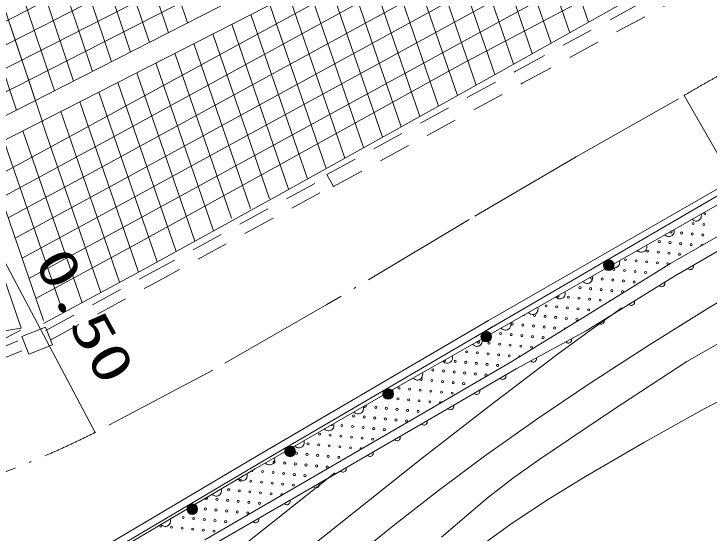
# Model space of a CAD drawing. Units: millimetres, scale not verified. Extents: x 29355 to 669355, y 24271 to 384271.
# Drawn here: x 496418 to 529013, y 267011 to 291360 of the extents above; entities that cross this region are included whole.
import ezdxf
from ezdxf.enums import TextEntityAlignment as Align

# ---------------------------------------------------------------- set-up
doc = ezdxf.new("R2010")
doc.units = ezdxf.units.MM
doc.header["$LTSCALE"] = 1000
for name, pattern in [('USER1', [2.5, 1.5, -1]), ('USER2', [2, 1.2, -0.8]), ('USER3', [7.000001, 5.508197, -0.688525, 0.114754, -0.688525])]:
    doc.linetypes.add(name, pattern=pattern)
for name, color, linetype, lineweight in [('S-SUV', 7, 'Continuous', 13), ('S-SUV-HICN', 1, 'Continuous', 13), ('S-SUV-LWCN', 7, 'Continuous', 13)]:
    doc.layers.add(name, color=color, linetype=linetype, lineweight=lineweight)
doc.styles.add('ＭＳ ゴシック', font='')
doc.styles.get('ＭＳ ゴシック').set_extended_font_data('MS Gothic')

# ---------------------------------------------------------------- blocks, each defined once
blk = doc.blocks.new('BUHIN9')
at = {"color": 7, "linetype": 'Continuous', "lineweight": 13}
for radius in [249, 220, 191, 161, 132, 97.5, 67.5, 38.8, 7.5]:
    blk.add_circle((8, 249), radius, dxfattribs=at)
blk = doc.blocks.new('BUHIN10')
at = {"color": 7, "linetype": 'Continuous', "lineweight": 13}
for radius in [249, 220, 191, 161, 132, 97.5, 67.5, 38.8, 7.5]:
    blk.add_circle((9, 249), radius, dxfattribs=at)
blk = doc.blocks.new('BUHIN16')
at = {"color": 7, "linetype": 'Continuous', "lineweight": 13}
for radius in [249, 220, 191, 161, 132, 97.5, 67.5, 38.8, 7.5]:
    blk.add_circle((9, 249), radius, dxfattribs=at)
blk = doc.blocks.new('BUHIN20')
at = {"color": 7, "linetype": 'Continuous', "lineweight": 13}
blk.add_lwpolyline([(-150, 6), (-136, 40), (-117, 69), (-87, 100), (-54, 117), (-18, 126), (28, 124), (63, 112), (95, 93), (123, 59), (140, 29), (150, -6)], dxfattribs=at)
blk = doc.blocks.new('BUHIN21')
at = {"color": 7, "linetype": 'Continuous', "lineweight": 13}
blk.add_lwpolyline([(-150, 6), (-137, 40), (-117, 68), (-88, 100), (-54, 117), (-18, 126), (28, 124), (63, 112), (95, 93), (123, 59), (140, 29), (150, -6)], dxfattribs=at)
blk = doc.blocks.new('BUHIN22')
at = {"color": 7, "linetype": 'Continuous', "lineweight": 13}
blk.add_lwpolyline([(-150, 6), (-137, 40), (-117, 68), (-88, 100), (-54, 117), (-18, 126), (28, 124), (63, 112), (95, 93), (123, 59), (140, 29), (150, -6)], dxfattribs=at)
blk = doc.blocks.new('BUHIN23')
at = {"color": 7, "linetype": 'Continuous', "lineweight": 13}
blk.add_lwpolyline([(-150, 10), (-135, 43), (-116, 71), (-85, 103), (-51, 118), (-15, 126), (31, 123), (66, 111), (98, 91), (125, 56), (141, 25), (150, -10)], dxfattribs=at)
blk = doc.blocks.new('BUHIN24')
at = {"color": 7, "linetype": 'Continuous', "lineweight": 13}
blk.add_lwpolyline([(-150, 2), (-138, 36), (-119, 65), (-90, 98), (-57, 115), (-22, 126), (25, 125), (60, 114), (93, 96), (122, 62), (139, 33), (150, -2)], dxfattribs=at)
blk = doc.blocks.new('BUHIN25')
at = {"color": 7, "linetype": 'Continuous', "lineweight": 13}
blk.add_lwpolyline([(-150, 6), (-136, 40), (-117, 69), (-87, 101), (-53, 117), (-18, 126), (29, 124), (63, 112), (96, 93), (123, 58), (140, 28), (150, -6)], dxfattribs=at)
blk = doc.blocks.new('BUHIN32')
at = {"color": 7, "linetype": 'Continuous', "lineweight": 13}
blk.add_lwpolyline([(-250, 8), (-228, 65), (-197, 112), (-147, 166), (-92, 194), (-32, 210), (45, 207), (103, 188), (157, 156), (204, 100), (233, 50), (250, -8)], dxfattribs=at)
blk = doc.blocks.new('BUHIN33')
at = {"color": 7, "linetype": 'Continuous', "lineweight": 13}
blk.add_lwpolyline([(-250, 11), (-227, 68), (-195, 115), (-145, 168), (-89, 195), (-29, 210), (48, 207), (106, 187), (159, 154), (206, 97), (234, 47), (250, -11)], dxfattribs=at)
blk = doc.blocks.new('BUHIN34')
at = {"color": 7, "linetype": 'Continuous', "lineweight": 13}
blk.add_lwpolyline([(-250, 13), (-227, 69), (-194, 116), (-144, 169), (-88, 196), (-28, 210), (49, 207), (107, 186), (161, 153), (206, 96), (234, 46), (250, -13)], dxfattribs=at)
blk = doc.blocks.new('BUHIN35')
at = {"color": 7, "linetype": 'Continuous', "lineweight": 13}
blk.add_lwpolyline([(-250, 11), (-227, 68), (-195, 115), (-145, 168), (-89, 196), (-29, 210), (48, 207), (106, 187), (160, 154), (206, 97), (234, 47), (250, -11)], dxfattribs=at)

msp = doc.modelspace()

# ---------------------------------------------------------------- linework, layer by layer
at = {"layer": 'S-SUV'}
for p, q in [((493484, 289721), (524631, 305627)), ((493798, 288772), (524945, 304677)), ((500225, 271727), (483341, 303615)), ((494111, 287822), (525259, 303728)), ((494425, 286873), (525572, 302778)), ((494739, 285923), (525886, 301829)), ((495060, 284964), (524106, 299797)), ((499967, 286108), (524408, 299477)), ((500292, 285163), (525105, 298735)), ((504550, 290933), (501928, 298806)), ((503660, 290479), (501038, 298350)), ((500617, 284217), (525802, 297993)), ((523357, 290972), (520887, 298153)), ((502769, 290024), (500149, 297893)), ((522479, 290479), (519997, 297698)), ((501879, 289570), (499259, 297437)), ((500989, 289115), (498369, 296980)), ((500941, 283271), (526499, 297250)), ((521601, 289987), (519106, 297244)), ((520724, 289495), (518215, 296789)), ((500098, 288660), (497480, 296523)), ((501266, 282325), (527196, 296508)), ((519846, 289002), (517325, 296334)), ((499208, 288206), (496590, 296067)), ((501591, 281379), (527894, 295766)), ((518968, 288510), (516434, 295879)), ((498318, 287751), (495700, 295610)), ((518090, 288018), (515544, 295424)), ((497427, 287296), (494811, 295154)), ((497760, 286297), (494811, 295154)), ((496537, 286842), (493921, 294697)), ((517212, 287529), (514653, 294970)), ((517371, 288990), (528663, 294948)), ((516333, 287040), (513762, 294515)), ((515453, 286552), (512872, 294060)), ((517958, 287943), (528791, 294020)), ((514574, 286064), (511981, 293605)), ((513695, 285576), (511091, 293151)), ((512816, 285087), (510200, 292696)), ((511937, 284599), (509309, 292241)), ((511058, 284111), (508419, 291786)), ((510179, 283623), (507528, 291331)), ((509295, 283148), (506638, 290877)), ((508404, 282693), (505747, 290422)), ((507514, 282239), (504856, 289967)), ((506623, 281784), (503966, 289512)), ((505780, 281193), (503075, 289058)), ((508206, 283899), (517371, 288990)), ((504899, 280708), (502185, 288603)), ((504019, 280223), (501294, 288148)), ((508788, 282850), (517958, 287943)), ((503139, 279738), (500403, 287693)), ((527850, 287539), (538214, 269302)), ((502258, 279254), (499513, 287238)), ((501376, 278775), (498622, 286784)), ((500494, 278295), (497732, 286329)), ((495500, 283681), (499967, 286108)), ((499612, 277816), (496841, 285874)), ((498730, 277336), (495950, 285419)), ((495825, 282735), (500292, 285163)), ((532551, 284975), (518670, 276974)), ((497799, 276986), (495141, 284715)), ((496758, 276629), (494098, 284367)), ((496150, 281789), (500617, 284217)), ((501909, 280430), (508206, 283899)), ((496474, 280843), (500941, 283271)), ((533472, 283260), (527198, 279647)), ((502488, 279379), (508788, 282850)), ((530012, 282759), (518848, 276381)), ((533772, 282740), (527497, 279127)), ((496799, 279897), (501266, 282325)), ((497124, 278952), (501591, 281379)), ((497448, 278006), (501915, 280433)), ((497804, 276833), (502488, 279379)), ((527198, 279647), (522932, 277015)), ((527513, 279136), (523248, 276504)), ((507859, 270656), (518670, 276974)), ((522932, 277015), (519762, 275053)), ((487630, 275158), (496758, 276629)), ((495848, 276053), (496727, 276532)), ((497899, 276666), (496794, 276233)), ((498225, 275835), (497899, 276666)), ((518438, 276441), (518006, 276189)), ((518438, 276441), (518870, 276693)), ((523248, 276504), (519963, 274707)), ((496794, 276233), (497120, 275402)), ((518848, 276381), (514656, 274009)), ((497120, 275402), (498225, 275835)), ((519762, 275053), (516093, 272919)), ((519963, 274707), (516294, 272573)), ((514656, 274009), (507723, 270025)), ((516093, 272919), (509765, 269244)), ((516294, 272573), (509966, 268898)), ((497637, 264607), (507859, 270656)), ((507723, 270025), (501732, 266476)), ((509765, 269244), (505363, 266697)), ((509966, 268898), (505561, 266349))]:
    msp.add_line(p, q, dxfattribs=at)
at = {"layer": 'S-SUV', "linetype": 'USER1'}
for p, q in [((519976, 288691), (528955, 293580)), ((520287, 288120), (529265, 293009)), ((511096, 283833), (519975, 288690)), ((511408, 283263), (520287, 288120)), ((502624, 279097), (511126, 283743)), ((502863, 278658), (511365, 283305)), ((497910, 276505), (502624, 279097)), ((498150, 276067), (502863, 278658)), ((495215, 275452), (496812, 276116)), ((495407, 274990), (497004, 275654))]:
    msp.add_line(p, q, dxfattribs=at)
at = {"layer": 'S-SUV', "linetype": 'USER3'}
for p, q in [((522788, 284662), (527850, 287539)), ((522788, 284662), (517766, 281717)), ((517766, 281717), (511086, 277724)), ((511086, 277724), (505743, 274649)), ((505743, 274649), (500147, 271687))]:
    msp.add_line(p, q, dxfattribs=at)
at = {"layer": 'S-SUV', "linetype": 'USER2'}
for q in [(511096, 283833), (511365, 283305)]:
    msp.add_line((511408, 283263), q, dxfattribs=at)
at = {"layer": 'S-SUV'}
for points in [[(535772, 286284), (532214, 284474), (518438, 276441)], [(490840, 260310), (497786, 264289), (508096, 270387), (518438, 276441)]]:
    msp.add_lwpolyline(points, dxfattribs=at)
for centre in [(528814, 281985), (528269, 281534), (528767, 281487), (527724, 281084), (528222, 281037), (528720, 280989), (526681, 280681), (527179, 280634), (527677, 280586), (528174, 280539), (526136, 280231), (526634, 280183), (527131, 280136), (527629, 280088), (525093, 279828), (525591, 279780), (526088, 279733), (526586, 279686), (527084, 279638), (524548, 279378), (525046, 279330), (523505, 278975), (525543, 279283), (526041, 279235), (524003, 278927), (524500, 278880), (524998, 278832), (525496, 278785), (522960, 278524), (523457, 278477), (523955, 278430), (524453, 278382), (524951, 278335), (522415, 278074), (522912, 278027), (521372, 277671), (523410, 277979), (523908, 277932), (521869, 277624), (522367, 277576), (522865, 277529), (523363, 277481), (520826, 277221), (521324, 277174), (521822, 277126), (522320, 277079), (522817, 277031), (519783, 276818), (520281, 276771), (520779, 276723), (519238, 276368), (521277, 276676), (521774, 276628), (519736, 276320), (520234, 276273), (520732, 276225), (521229, 276178), (518693, 275917), (519191, 275870), (519689, 275823), (520186, 275775), (520684, 275728), (517650, 275515), (518148, 275467), (518646, 275420), (517105, 275064), (519143, 275372), (519641, 275325), (517603, 275017), (518101, 274969), (518598, 274922), (519096, 274875), (516062, 274661), (516560, 274614), (517058, 274567), (517555, 274519), (518053, 274472), (518551, 274424), (515517, 274211), (516015, 274164), (516512, 274116), (514474, 273808), (514972, 273761), (517010, 274069), (517508, 274021), (515469, 273713), (515967, 273666), (516465, 273618), (516963, 273571), (513929, 273358), (514427, 273310), (514924, 273263), (515422, 273216), (515920, 273168), (513384, 272908), (513881, 272860), (514379, 272813), (512341, 272505), (512838, 272457), (514877, 272765), (515375, 272718), (513336, 272410), (513834, 272362), (514332, 272315), (514829, 272268), (511796, 272054), (512293, 272007), (512791, 271960), (513289, 271912), (513786, 271865), (510753, 271652), (511250, 271604), (511748, 271557), (512246, 271509), (510207, 271201), (510705, 271154), (512744, 271462), (513241, 271414), (511203, 271106), (511701, 271059), (512198, 271012), (509662, 270751), (510160, 270704), (510658, 270656), (511155, 270609), (511653, 270561), (508619, 270348), (509117, 270301), (509615, 270253), (510113, 270206), (508074, 269898), (508572, 269850), (510610, 270158), (511108, 270111), (509070, 269803), (509567, 269755), (510065, 269708), (507031, 269495), (507529, 269447), (508027, 269400), (508524, 269353), (509022, 269305), (509520, 269258), (506486, 269045), (506984, 268997), (507481, 268950), (507979, 268902), (505941, 268594), (506439, 268547), (508477, 268855), (506936, 268499), (507434, 268452), (507932, 268405), (504898, 268191), (505396, 268144), (505893, 268097), (506391, 268049), (506889, 268002), (507387, 267954), (504353, 267741), (504850, 267694), (505348, 267646), (505846, 267599), (503310, 267338), (503808, 267291), (504305, 267243), (506344, 267551), (504803, 267196), (505301, 267149), (505798, 267101)]:
    msp.add_circle(centre, 49.8, dxfattribs=at)
at = {"layer": 'S-SUV', "linetype": 'USER3'}
for centre, radius, start, end in [((560964, 231606), 65000, 103.68817, 120.62717), ((480082, 311968), 45000, 239.8077, 296.5904)]:
    msp.add_arc(centre, radius, start, end, dxfattribs=at)
at = {"layer": 'S-SUV'}
for centre, start, end in [((527226, 281131), 157.6505, 81.9276), ((528672, 280491), 34.2271, 205.6438), ((525638, 280278), 220.5282, 19.0499), ((526539, 279188), 94.7976, 148.5598), ((521917, 278122), 193.9403, 45.6378), ((524406, 277884), 73.7541, 169.6033), ((520329, 277268), 254.4359, 345.1421), ((522272, 276581), 57.188, 186.3041), ((518195, 275965), 155.3579, 83.6452), ((516607, 275112), 208.5601, 30.4429), ((520139, 275277), 40.2935, 203.1986), ((515019, 274259), 260.5454, 338.4576), ((518006, 273974), 115.7735, 124.5946), ((516418, 273121), 16.9733, 223.3948), ((512886, 272955), 170.3756, 69.3847), ((511298, 272102), 233.2886, 6.4716), ((514284, 271817), 92.8508, 147.4411), ((512696, 270964), 11.9155, 228.3765), ((509164, 270798), 136.5195, 103.2407), ((507576, 269945), 217.5243, 23.7546), ((510563, 269661), 84.1886, 156.1033), ((505443, 268642), 175.9092, 65.3697), ((508975, 268807), 8.6874, 231.4302), ((503855, 267789), 281.3122, 319.9667), ((506841, 267504), 86.6067, 153.5109)]:
    msp.add_arc(centre, 49.8, start, end, dxfattribs=at)
at = {"layer": 'S-SUV-HICN'}
msp.add_lwpolyline([(507929, 254554), (508657, 256019), (509435, 257449), (509964, 258303), (510543, 259123), (511229, 259977), (511971, 260802), (513088, 261928), (514250, 263012), (515712, 264311), (517208, 265559), (518475, 266545), (519779, 267483), (521486, 268598), (523225, 269662), (525986, 271278), (528775, 272840), (530440, 273705), (532142, 274522), (533966, 275342), (535810, 276142)], dxfattribs=at)
at = {"layer": 'S-SUV-LWCN'}
for points in [[(512576, 266039), (514200, 267357), (516320, 269012), (518482, 270625), (520942, 272358), (523436, 274042), (526224, 275846), (529046, 277602), (531044, 278783), (533071, 279912), (534801, 280809), (536565, 281657), (539629, 283050), (542668, 284499), (544898, 285671), (547099, 286896), (547672, 287222), (548244, 287549)], [(516465, 266826), (518613, 268653), (519797, 269569), (521027, 270443), (524483, 272777), (527974, 275062), (529566, 275960), (531188, 276805), (534197, 278323), (537233, 279788), (539037, 280547), (540866, 281252), (543786, 282298), (546680, 283400), (547966, 283988), (549235, 284635), (549270, 284654), (549306, 284673)], [(500642, 251086), (500777, 252509), (500972, 253932), (501156, 254832), (501399, 255721), (501704, 256604), (502066, 257466), (502483, 258303), (502957, 259119), (503504, 259933), (504106, 260720), (504844, 261578), (505634, 262403), (506640, 263354), (507693, 264267), (511589, 267374), (515503, 270482), (518680, 272956), (521895, 275383), (523395, 276482), (524917, 277571)], [(499084, 250336), (499324, 252398), (499625, 254458), (499844, 255612), (500125, 256762), (500388, 257610), (500708, 258436), (501089, 259234), (501525, 260006), (502168, 260997), (502865, 261958), (503788, 263150), (504753, 264298), (505402, 264959), (506102, 265585), (508789, 267710), (511464, 269834)]]:
    msp.add_lwpolyline(points, dxfattribs=at)

# ---------------------------------------------------------------- block references
at = {"layer": 'S-SUV', "rotation": 212.41667}
for name, p in [('BUHIN35', (528421, 281860)), ('BUHIN35', (527144, 281130)), ('BUHIN35', (525868, 280399)), ('BUHIN16', (524180, 279789)), ('BUHIN35', (524592, 279668)), ('BUHIN25', (528139, 279496)), ('BUHIN35', (523315, 278938)), ('BUHIN24', (526802, 278697)), ('BUHIN35', (522039, 278207)), ('BUHIN24', (525380, 277820)), ('BUHIN35', (520763, 277476)), ('BUHIN35', (519486, 276746)), ('BUHIN24', (523959, 276943)), ('BUHIN10', (518438, 276441)), ('BUHIN16', (518438, 276441)), ('BUHIN34', (518149, 275985)), ('BUHIN23', (522427, 276055)), ('BUHIN34', (516752, 275195)), ('BUHIN23', (520784, 275156)), ('BUHIN34', (515355, 274404)), ('BUHIN22', (519351, 274351)), ('BUHIN10', (513840, 273749)), ('BUHIN33', (513963, 273610)), ('BUHIN22', (518128, 273640)), ('BUHIN33', (512576, 272814)), ('BUHIN22', (516905, 272929)), ('BUHIN21', (515661, 272205)), ('BUHIN33', (511190, 272017)), ('BUHIN21', (514395, 271470)), ('BUHIN33', (509803, 271220)), ('BUHIN10', (509242, 271058)), ('BUHIN33', (508417, 270424)), ('BUHIN21', (513130, 270735)), ('BUHIN21', (511864, 270000)), ('BUHIN32', (507124, 269670)), ('BUHIN21', (510599, 269265)), ('BUHIN32', (505926, 268961)), ('BUHIN9', (504654, 268351)), ('BUHIN32', (504728, 268251)), ('BUHIN20', (509232, 268473)), ('BUHIN32', (503529, 267541)), ('BUHIN20', (507763, 267623))]:
    msp.add_blockref(name, p, dxfattribs=at)

# ---------------------------------------------------------------- texts
at = {"layer": 'S-SUV', "style": 'ＭＳ ゴシック', "width": 1.35}
msp.add_text('0.50', height=1833, rotation=298.8, dxfattribs=at).set_placement((496857, 279457), align=Align.BOTTOM_LEFT)

doc.saveas('drawing.dxf')
